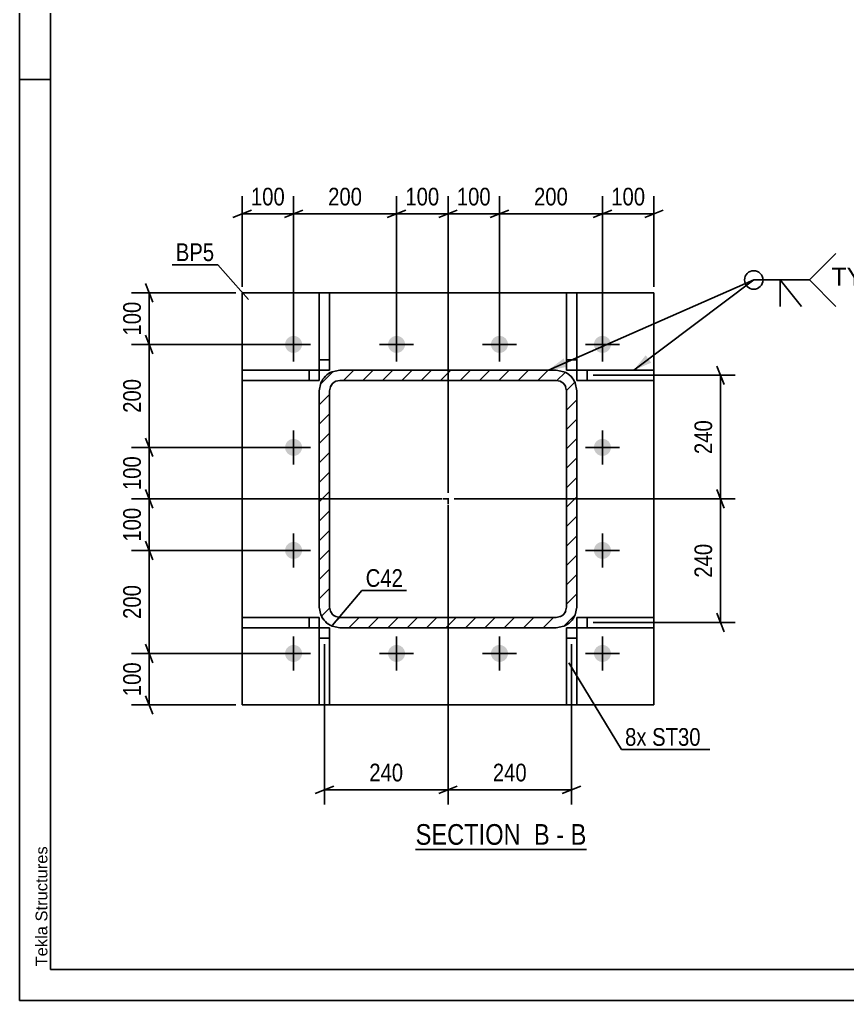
# Model space of a CAD drawing. Header units: millimetres. Extents: x -162 to 432, y -197 to 223.
# Drawn here: x -161.9 to -27.9, y -196.9 to -38.2 of the extents above; entities that cross this region are included whole.
import ezdxf

# ---------------------------------------------------------------- set-up
doc = ezdxf.new("R2010")
doc.units = ezdxf.units.MM
doc.linetypes.add('DXK_LINE_DOT2', pattern=[3.9198, 1.9599, -1.9599])
doc.linetypes.add('DXK_LINE_DOT3', pattern=[5.9187, 2.979, -0.9799, 0.9799, -0.9799])
doc.styles.add('Arial', font='ARIAL.TTF', dxfattribs={"height": 0.2})
doc.styles.add('Arial Narrow', font='ARIALN.TTF', dxfattribs={"height": 0.2})

# ---------------------------------------------------------------- blocks, each defined once
blk = doc.blocks.new('Unknown-284927994-1134')
at = {"color": 5, "linetype": 'Continuous'}
for p, q in [((-161.88, 223.11), (-161.88, -196.89)), ((-156.88, 218.11), (-156.88, -191.89)), ((-156.88, -47.89), (-161.88, -47.89)), ((-156.88, -191.89), (427.12, -191.89)), ((-161.88, -196.89), (432.12, -196.89))]:
    blk.add_line(p, q, dxfattribs=at)
at = {"color": 174, "linetype": 'Continuous', "style": 'Arial'}
blk.add_text('Tekla Structures', height=1.9102, rotation=90, dxfattribs=at).set_placement((-157.38, -191.39))
blk = doc.blocks.new('Unknown-284927994-11 - 1249')
at = {"color": 6, "linetype": 'Continuous'}
blk.add_line((-97.77, -172.46), (-70.13, -172.46), dxfattribs=at)
at = {"color": 0, "linetype": 'Continuous'}
for points in [[(-79.67, -171.71), (-79.67, -168.21), (-97.77, -168.21), (-97.77, -171.71)], [(-76.06, -171.71), (-76.06, -168.21), (-78.62, -168.21), (-78.62, -171.71)], [(-73.73, -171.71), (-73.73, -168.21), (-75.01, -168.21), (-75.01, -171.71)], [(-70.13, -171.71), (-70.13, -168.21), (-72.68, -168.21), (-72.68, -171.71)]]:
    blk.add_wipeout(points, dxfattribs=at)
at = {"color": 7, "linetype": 'Continuous', "style": 'Arial Narrow'}
for s, p in [('SECTION ', (-97.77, -171.71)), ('B', (-78.62, -171.71)), ('B', (-72.68, -171.71)), ('-', (-75.01, -171.71))]:
    blk.add_text(s, height=3.34, dxfattribs=at).set_placement(p)
blk = doc.blocks.new('Bolt-284927994-1288 - 1249')
at = {"linetype": 'Continuous'}
for points in [[(-116.15, -90.76, -1), (-118.9, -90.76, -1)], [(-99.48, -90.76, -1), (-102.23, -90.76, -1)], [(-82.82, -90.76, -1), (-85.57, -90.76, -1)], [(-66.15, -90.76, -1), (-68.9, -90.76, -1)], [(-116.15, -107.42, -1), (-118.9, -107.42, -1)], [(-66.15, -107.42, -1), (-68.9, -107.42, -1)], [(-116.15, -124.09, -1), (-118.9, -124.09, -1)], [(-66.15, -124.09, -1), (-68.9, -124.09, -1)], [(-116.15, -140.76, -1), (-118.9, -140.76, -1)], [(-99.48, -140.76, -1), (-102.23, -140.76, -1)], [(-82.82, -140.76, -1), (-85.57, -140.76, -1)], [(-66.15, -140.76, -1), (-68.9, -140.76, -1)]]:
    blk.add_hatch(color=1, dxfattribs=at).paths.add_polyline_path(points)
at = {"color": 1, "linetype": 'Continuous'}
for p, q in [((-117.52, -88.01), (-117.52, -93.51)), ((-100.86, -88.01), (-100.86, -93.51)), ((-84.19, -88.01), (-84.19, -93.51)), ((-67.52, -88.01), (-67.52, -93.51)), ((-114.77, -90.76), (-120.27, -90.76)), ((-98.11, -90.76), (-103.61, -90.76)), ((-81.44, -90.76), (-86.94, -90.76)), ((-64.77, -90.76), (-70.27, -90.76)), ((-117.52, -104.67), (-117.52, -110.17)), ((-67.52, -104.67), (-67.52, -110.17)), ((-114.77, -107.42), (-120.27, -107.42)), ((-64.77, -107.42), (-70.27, -107.42)), ((-117.52, -121.34), (-117.52, -126.84)), ((-67.52, -121.34), (-67.52, -126.84)), ((-114.77, -124.09), (-120.27, -124.09)), ((-64.77, -124.09), (-70.27, -124.09)), ((-117.52, -138.01), (-117.52, -143.51)), ((-100.86, -138.01), (-100.86, -143.51)), ((-84.19, -138.01), (-84.19, -143.51)), ((-67.52, -138.01), (-67.52, -143.51)), ((-114.77, -140.76), (-120.27, -140.76)), ((-98.11, -140.76), (-103.61, -140.76)), ((-81.44, -140.76), (-86.94, -140.76)), ((-64.77, -140.76), (-70.27, -140.76))]:
    blk.add_line(p, q, dxfattribs=at)
blk = doc.blocks.new('Part-284927994-1287 - 1249')
at = {"linetype": 'Continuous'}
h = blk.add_hatch(dxfattribs=at)
h.set_pattern_fill('', scale=0.7, style=0, pattern_type=0)
h.set_pattern_definition([(45, (-73.7484, -136.3378), (-1.571545, 1.571545), [])])
h.paths.add_polyline_path([(-75.02, -136.59), (-73.75, -136.34), (-72.67, -135.62), (-71.94, -134.53), (-71.69, -133.26), (-71.69, -98.26), (-71.94, -96.98), (-72.67, -95.9), (-73.75, -95.18), (-75.02, -94.92), (-110.02, -94.92), (-111.3, -95.18), (-112.38, -95.9), (-113.1, -96.98), (-113.36, -98.26), (-113.36, -133.26), (-113.1, -134.53), (-112.38, -135.62), (-111.3, -136.34), (-110.02, -136.59)])
h.paths.add_polyline_path([(-110.66, -134.8), (-111.2, -134.44), (-111.56, -133.9), (-111.69, -133.26), (-111.69, -98.26), (-111.56, -97.62), (-111.2, -97.08), (-110.66, -96.72), (-110.02, -96.59), (-75.02, -96.59), (-74.39, -96.72), (-73.85, -97.08), (-73.48, -97.62), (-73.36, -98.26), (-73.36, -133.26), (-73.48, -133.9), (-73.85, -134.44), (-74.39, -134.8), (-75.02, -134.92), (-110.02, -134.92)])
at = {"color": 7, "linetype": 'DXK_LINE_DOT2'}
for p, q in [((-111.3, -95.18), (-110.02, -94.92)), ((-110.02, -94.92), (-75.02, -94.92)), ((-75.02, -94.92), (-73.75, -95.18)), ((-110.02, -96.59), (-110.66, -96.72)), ((-110.02, -96.59), (-75.02, -96.59)), ((-74.39, -96.72), (-75.02, -96.59)), ((-113.36, -98.26), (-113.1, -96.98)), ((-113.36, -133.26), (-113.36, -98.26)), ((-111.56, -97.62), (-111.69, -98.26)), ((-111.69, -133.26), (-111.69, -98.26)), ((-73.36, -98.26), (-73.48, -97.62)), ((-73.36, -133.26), (-73.36, -98.26)), ((-71.94, -96.98), (-71.69, -98.26)), ((-71.69, -133.26), (-71.69, -98.26)), ((-113.1, -134.53), (-113.36, -133.26)), ((-111.69, -133.26), (-111.56, -133.9)), ((-73.48, -133.9), (-73.36, -133.26)), ((-71.69, -133.26), (-71.94, -134.53)), ((-110.66, -134.8), (-110.02, -134.92)), ((-75.02, -134.92), (-74.39, -134.8)), ((-110.02, -136.59), (-111.3, -136.34)), ((-110.02, -134.92), (-75.02, -134.92)), ((-73.75, -136.34), (-75.02, -136.59)), ((-110.02, -136.59), (-75.02, -136.59))]:
    blk.add_line(p, q, dxfattribs=at)
at = {"color": 2, "linetype": 'Continuous'}
for p, q in [((-110.02, -94.92), (-111.3, -95.18)), ((-110.02, -94.92), (-75.02, -94.92)), ((-73.75, -95.18), (-75.02, -94.92)), ((-110.66, -96.72), (-110.02, -96.59)), ((-110.02, -96.59), (-75.02, -96.59)), ((-75.02, -96.59), (-74.39, -96.72)), ((-113.1, -96.98), (-113.36, -98.26)), ((-113.36, -133.26), (-113.36, -98.26)), ((-111.69, -98.26), (-111.56, -97.62)), ((-111.69, -133.26), (-111.69, -98.26)), ((-73.48, -97.62), (-73.36, -98.26)), ((-73.36, -133.26), (-73.36, -98.26)), ((-71.69, -98.26), (-71.94, -96.98)), ((-71.69, -133.26), (-71.69, -98.26)), ((-113.36, -133.26), (-113.1, -134.53)), ((-111.56, -133.9), (-111.69, -133.26)), ((-73.36, -133.26), (-73.48, -133.9)), ((-71.94, -134.53), (-71.69, -133.26)), ((-110.02, -134.92), (-110.66, -134.8)), ((-74.39, -134.8), (-75.02, -134.92)), ((-111.3, -136.34), (-110.02, -136.59)), ((-110.02, -134.92), (-75.02, -134.92)), ((-75.02, -136.59), (-73.75, -136.34)), ((-110.02, -136.59), (-75.02, -136.59))]:
    blk.add_line(p, q, dxfattribs=at)
at = {"color": 7, "linetype": 'DXK_LINE_DOT3'}
for p, q in [((-92.52, -105.76), (-92.52, -125.76)), ((-82.52, -115.76), (-102.52, -115.76))]:
    blk.add_line(p, q, dxfattribs=at)
at = {"color": 7, "linetype": 'DXK_LINE_DOT2'}
for centre, radius, start, end in [((-110.02, -98.26), 3.33, 112.5, 157.5), ((-75.02, -98.26), 3.33, 22.5, 67.5), ((-110.02, -98.26), 1.67, 112.5, 157.5), ((-75.02, -98.26), 1.67, 22.5, 67.5), ((-110.02, -133.26), 3.33, 202.5, 247.5), ((-110.02, -133.26), 1.67, 202.5, 247.5), ((-75.02, -133.26), 1.67, 292.5, 337.5), ((-75.02, -133.26), 3.33, 292.5, 337.5)]:
    blk.add_arc(centre, radius, start, end, dxfattribs=at)
at = {"color": 2, "linetype": 'Continuous'}
for centre, radius, start, end in [((-110.02, -98.26), 3.33, 112.5, 157.5), ((-75.02, -98.26), 3.33, 22.5, 67.5), ((-110.02, -98.26), 1.67, 112.5, 157.5), ((-75.02, -98.26), 1.67, 22.5, 67.5), ((-110.02, -133.26), 3.33, 202.5, 247.5), ((-110.02, -133.26), 1.67, 202.5, 247.5), ((-75.02, -133.26), 1.67, 292.5, 337.5), ((-75.02, -133.26), 3.33, 292.5, 337.5)]:
    blk.add_arc(centre, radius, start, end, dxfattribs=at)
blk = doc.blocks.new('Part-284927994-1379 - 1249')
at = {"color": 2, "linetype": 'Continuous'}
for p, q in [((-113.36, -94.92), (-113.36, -82.42)), ((-113.36, -82.42), (-111.69, -82.42)), ((-111.69, -82.42), (-111.69, -94.92)), ((-113.36, -93.26), (-111.69, -93.26)), ((-111.69, -94.92), (-113.36, -94.92))]:
    blk.add_line(p, q, dxfattribs=at)
blk = doc.blocks.new('Part-284927994-1364 - 1249')
at = {"color": 2, "linetype": 'Continuous'}
for p, q in [((-125.86, -136.59), (-125.86, -134.92)), ((-125.86, -134.92), (-113.36, -134.92)), ((-115.02, -136.59), (-115.02, -134.92)), ((-113.36, -134.92), (-113.36, -136.59)), ((-113.36, -136.59), (-125.86, -136.59))]:
    blk.add_line(p, q, dxfattribs=at)
blk = doc.blocks.new('Part-284927994-1369 - 1249')
at = {"color": 2, "linetype": 'Continuous'}
for p, q in [((-113.36, -149.09), (-113.36, -136.59)), ((-113.36, -136.59), (-111.69, -136.59)), ((-111.69, -136.59), (-111.69, -149.09)), ((-113.36, -138.26), (-111.69, -138.26)), ((-111.69, -149.09), (-113.36, -149.09))]:
    blk.add_line(p, q, dxfattribs=at)
blk = doc.blocks.new('Part-284927994-1374 - 1249')
at = {"color": 2, "linetype": 'Continuous'}
for p, q in [((-125.86, -94.92), (-125.86, -96.59)), ((-125.86, -94.92), (-113.36, -94.92)), ((-115.02, -94.92), (-115.02, -96.59)), ((-113.36, -94.92), (-113.36, -96.59)), ((-125.86, -96.59), (-113.36, -96.59))]:
    blk.add_line(p, q, dxfattribs=at)
blk = doc.blocks.new('Part-284927994-1384 - 1249')
at = {"color": 2, "linetype": 'Continuous'}
for p, q in [((-71.69, -136.59), (-71.69, -134.92)), ((-71.69, -134.92), (-59.19, -134.92)), ((-70.02, -136.59), (-70.02, -134.92)), ((-59.19, -134.92), (-59.19, -136.59)), ((-59.19, -136.59), (-71.69, -136.59))]:
    blk.add_line(p, q, dxfattribs=at)
blk = doc.blocks.new('Part-284927994-1389 - 1249')
at = {"color": 2, "linetype": 'Continuous'}
for p, q in [((-73.36, -149.09), (-73.36, -136.59)), ((-71.69, -136.59), (-73.36, -136.59)), ((-71.69, -149.09), (-71.69, -136.59)), ((-71.69, -138.26), (-73.36, -138.26)), ((-71.69, -149.09), (-73.36, -149.09))]:
    blk.add_line(p, q, dxfattribs=at)
blk = doc.blocks.new('Part-284927994-1394 - 1249')
at = {"color": 2, "linetype": 'Continuous'}
for p, q in [((-59.19, -94.92), (-71.69, -94.92)), ((-71.69, -96.59), (-71.69, -94.92)), ((-70.02, -94.92), (-70.02, -96.59)), ((-59.19, -94.92), (-59.19, -96.59)), ((-59.19, -96.59), (-71.69, -96.59))]:
    blk.add_line(p, q, dxfattribs=at)
blk = doc.blocks.new('Part-284927994-1399 - 1249')
at = {"color": 2, "linetype": 'Continuous'}
for p, q in [((-73.36, -82.42), (-73.36, -94.92)), ((-71.69, -82.42), (-73.36, -82.42)), ((-71.69, -82.42), (-71.69, -94.92)), ((-71.69, -93.26), (-73.36, -93.26)), ((-73.36, -94.92), (-71.69, -94.92))]:
    blk.add_line(p, q, dxfattribs=at)
blk = doc.blocks.new('Part-284927994-1414 - 1249')
at = {"color": 2, "linetype": 'Continuous'}
for p, q in [((-125.86, -82.42), (-113.36, -82.42)), ((-125.86, -82.42), (-125.86, -94.92)), ((-111.69, -82.42), (-73.36, -82.42)), ((-59.19, -82.42), (-71.69, -82.42)), ((-59.19, -82.42), (-59.19, -94.92)), ((-125.86, -96.59), (-125.86, -134.92)), ((-59.19, -96.59), (-59.19, -134.92)), ((-125.86, -149.09), (-125.86, -136.59)), ((-59.19, -149.09), (-59.19, -136.59)), ((-125.86, -149.09), (-113.36, -149.09)), ((-111.69, -149.09), (-73.36, -149.09)), ((-59.19, -149.09), (-71.69, -149.09))]:
    blk.add_line(p, q, dxfattribs=at)
at = {"color": 7, "linetype": 'DXK_LINE_DOT2'}
for p, q in [((-113.36, -82.42), (-111.69, -82.42)), ((-71.69, -82.42), (-73.36, -82.42)), ((-125.86, -94.92), (-125.86, -96.59)), ((-59.19, -94.92), (-59.19, -96.59)), ((-125.86, -136.59), (-125.86, -134.92)), ((-59.19, -136.59), (-59.19, -134.92)), ((-113.36, -149.09), (-111.69, -149.09)), ((-71.69, -149.09), (-73.36, -149.09))]:
    blk.add_line(p, q, dxfattribs=at)
blk = doc.blocks.new('StraightDimension-284927994-13037 - 1249')
at = {"color": 7, "linetype": 'Continuous'}
for p, q in [((-92.52, -114.76), (-92.52, -66.78)), ((-84.19, -89.76), (-84.19, -66.78)), ((-94.02, -70.23), (-91.02, -69.03)), ((-92.52, -69.63), (-84.19, -69.63)), ((-82.69, -69.03), (-85.69, -70.23))]:
    blk.add_line(p, q, dxfattribs=at)
at = {"color": 0}
blk.add_wipeout([(-85.02, -68.88), (-85.02, -64.68), (-91.7, -64.68), (-91.7, -68.88)], dxfattribs=at)
at = {"color": 3, "style": 'Arial Narrow'}
blk.add_text('100', height=2.863, dxfattribs=at).set_placement((-91.1, -68.28))
blk = doc.blocks.new('StraightDimension-284927994-13092 - 1249')
at = {"color": 7, "linetype": 'Continuous'}
for p, q in [((-140.3, -125.59), (-141.5, -122.59)), ((-118.52, -124.09), (-143.75, -124.09)), ((-140.9, -140.76), (-140.9, -124.09)), ((-141.5, -139.26), (-140.3, -142.26)), ((-118.52, -140.76), (-143.75, -140.76))]:
    blk.add_line(p, q, dxfattribs=at)
at = {"color": 0}
blk.add_wipeout([(-141.65, -129.08), (-145.85, -129.08), (-145.85, -135.77), (-141.65, -135.77)], dxfattribs=at)
at = {"color": 3, "style": 'Arial Narrow'}
blk.add_text('200', height=2.863, rotation=90.0002, dxfattribs=at).set_placement((-142.25, -135.17))
blk = doc.blocks.new('StraightDimension-284927994-13038 - 1249')
at = {"color": 7, "linetype": 'Continuous'}
for p, q in [((-100.86, -89.76), (-100.86, -66.78)), ((-92.52, -114.76), (-92.52, -66.78)), ((-102.36, -70.23), (-99.36, -69.03)), ((-100.86, -69.63), (-92.52, -69.63)), ((-91.02, -69.03), (-94.02, -70.23))]:
    blk.add_line(p, q, dxfattribs=at)
at = {"color": 0}
blk.add_wipeout([(-93.35, -68.88), (-93.35, -64.68), (-100.03, -64.68), (-100.03, -68.88)], dxfattribs=at)
at = {"color": 3, "style": 'Arial Narrow'}
blk.add_text('100', height=2.863, dxfattribs=at).set_placement((-99.43, -68.28))
blk = doc.blocks.new('StraightDimension-284927994-13089 - 1249')
at = {"color": 7, "linetype": 'Continuous'}
for p, q in [((-140.3, -92.26), (-141.5, -89.26)), ((-118.52, -90.76), (-143.75, -90.76)), ((-140.9, -107.42), (-140.9, -90.76)), ((-141.5, -105.92), (-140.3, -108.92)), ((-118.52, -107.42), (-143.75, -107.42))]:
    blk.add_line(p, q, dxfattribs=at)
at = {"color": 0}
blk.add_wipeout([(-141.65, -95.75), (-145.85, -95.75), (-145.85, -102.43), (-141.65, -102.43)], dxfattribs=at)
at = {"color": 3, "style": 'Arial Narrow'}
blk.add_text('200', height=2.863, rotation=90.0002, dxfattribs=at).set_placement((-142.25, -101.83))
blk = doc.blocks.new('StraightDimension-284927994-1497 - 1249')
at = {"color": 7, "linetype": 'Continuous'}
for p, q in [((-47.82, -97.26), (-49.02, -94.26)), ((-69.02, -95.76), (-46.02, -95.76)), ((-48.42, -115.76), (-48.42, -95.76)), ((-91.52, -115.76), (-46.02, -115.76)), ((-49.02, -114.26), (-47.82, -117.26))]:
    blk.add_line(p, q, dxfattribs=at)
at = {"color": 0}
blk.add_wipeout([(-49.17, -102.42), (-53.37, -102.42), (-53.37, -109.1), (-49.17, -109.1)], dxfattribs=at)
at = {"color": 3, "style": 'Arial Narrow'}
blk.add_text('240', height=2.863, rotation=90.0002, dxfattribs=at).set_placement((-49.77, -108.5))
blk = doc.blocks.new('StraightDimension-284927994-13040 - 1249')
at = {"color": 7, "linetype": 'Continuous'}
for p, q in [((-125.86, -81.42), (-125.86, -66.78)), ((-117.52, -89.76), (-117.52, -66.78)), ((-127.36, -70.23), (-124.36, -69.03)), ((-125.86, -69.63), (-117.52, -69.63)), ((-116.02, -69.03), (-119.02, -70.23))]:
    blk.add_line(p, q, dxfattribs=at)
at = {"color": 0}
blk.add_wipeout([(-118.35, -68.88), (-118.35, -64.68), (-125.03, -64.68), (-125.03, -68.88)], dxfattribs=at)
at = {"color": 3, "style": 'Arial Narrow'}
blk.add_text('100', height=2.863, dxfattribs=at).set_placement((-124.43, -68.28))
blk = doc.blocks.new('StraightDimension-284927994-13090 - 1249')
at = {"color": 7, "linetype": 'Continuous'}
for p, q in [((-141.5, -105.92), (-140.3, -108.92)), ((-118.52, -107.42), (-143.75, -107.42)), ((-140.9, -115.76), (-140.9, -107.42)), ((-93.52, -115.76), (-143.75, -115.76)), ((-140.3, -117.26), (-141.5, -114.26))]:
    blk.add_line(p, q, dxfattribs=at)
at = {"color": 0}
blk.add_wipeout([(-141.65, -108.25), (-145.85, -108.25), (-145.85, -114.93), (-141.65, -114.93)], dxfattribs=at)
at = {"color": 3, "style": 'Arial Narrow'}
blk.add_text('100', height=2.863, rotation=90.0002, dxfattribs=at).set_placement((-142.25, -114.33))
blk = doc.blocks.new('StraightDimension-284927994-1476 - 1249')
at = {"color": 7, "linetype": 'Continuous'}
for p, q in [((-92.52, -116.76), (-92.52, -165.21)), ((-112.52, -139.26), (-112.52, -165.21)), ((-111.02, -162.21), (-114.02, -163.41)), ((-112.52, -162.81), (-92.52, -162.81)), ((-94.02, -163.41), (-91.02, -162.21))]:
    blk.add_line(p, q, dxfattribs=at)
at = {"color": 0}
blk.add_wipeout([(-99.18, -162.06), (-99.18, -157.86), (-105.87, -157.86), (-105.87, -162.06)], dxfattribs=at)
at = {"color": 3, "style": 'Arial Narrow'}
blk.add_text('240', height=2.863, dxfattribs=at).set_placement((-105.27, -161.46))
blk = doc.blocks.new('StraightDimension-284927994-1489 - 1249')
at = {"color": 7, "linetype": 'Continuous'}
for p, q in [((-92.52, -116.76), (-92.52, -165.21)), ((-72.52, -139.26), (-72.52, -165.21)), ((-91.02, -162.21), (-94.02, -163.41)), ((-92.52, -162.81), (-72.52, -162.81)), ((-74.02, -163.41), (-71.02, -162.21))]:
    blk.add_line(p, q, dxfattribs=at)
at = {"color": 0}
blk.add_wipeout([(-79.18, -162.06), (-79.18, -157.86), (-85.87, -157.86), (-85.87, -162.06)], dxfattribs=at)
at = {"color": 3, "style": 'Arial Narrow'}
blk.add_text('240', height=2.863, dxfattribs=at).set_placement((-85.27, -161.46))
blk = doc.blocks.new('StraightDimension-284927994-1506 - 1249')
at = {"color": 7, "linetype": 'Continuous'}
for p, q in [((-91.52, -115.76), (-46.02, -115.76)), ((-47.82, -117.26), (-49.02, -114.26)), ((-48.42, -135.76), (-48.42, -115.76)), ((-49.02, -134.26), (-47.82, -137.26)), ((-69.02, -135.76), (-46.02, -135.76))]:
    blk.add_line(p, q, dxfattribs=at)
at = {"color": 0}
blk.add_wipeout([(-49.17, -122.42), (-53.37, -122.42), (-53.37, -129.1), (-49.17, -129.1)], dxfattribs=at)
at = {"color": 3, "style": 'Arial Narrow'}
blk.add_text('240', height=2.863, rotation=90.0002, dxfattribs=at).set_placement((-49.77, -128.5))
blk = doc.blocks.new('StraightDimension-284927994-13035 - 1249')
at = {"color": 7, "linetype": 'Continuous'}
for p, q in [((-67.52, -89.76), (-67.52, -66.78)), ((-59.19, -81.42), (-59.19, -66.78)), ((-69.02, -70.23), (-66.02, -69.03)), ((-67.52, -69.63), (-59.19, -69.63)), ((-57.69, -69.03), (-60.69, -70.23))]:
    blk.add_line(p, q, dxfattribs=at)
at = {"color": 0}
blk.add_wipeout([(-60.02, -68.88), (-60.02, -64.68), (-66.7, -64.68), (-66.7, -68.88)], dxfattribs=at)
at = {"color": 3, "style": 'Arial Narrow'}
blk.add_text('100', height=2.863, dxfattribs=at).set_placement((-66.1, -68.28))
blk = doc.blocks.new('StraightDimension-284927994-13036 - 1249')
at = {"color": 7, "linetype": 'Continuous'}
for p, q in [((-84.19, -89.76), (-84.19, -66.78)), ((-67.52, -89.76), (-67.52, -66.78)), ((-82.69, -69.03), (-85.69, -70.23)), ((-84.19, -69.63), (-67.52, -69.63)), ((-69.02, -70.23), (-66.02, -69.03))]:
    blk.add_line(p, q, dxfattribs=at)
at = {"color": 0}
blk.add_wipeout([(-72.52, -68.88), (-72.52, -64.68), (-79.2, -64.68), (-79.2, -68.88)], dxfattribs=at)
at = {"color": 3, "style": 'Arial Narrow'}
blk.add_text('200', height=2.863, dxfattribs=at).set_placement((-78.6, -68.28))
blk = doc.blocks.new('StraightDimension-284927994-13088 - 1249')
at = {"color": 7, "linetype": 'Continuous'}
for p, q in [((-126.86, -82.42), (-143.75, -82.42)), ((-141.5, -80.92), (-140.3, -83.92)), ((-140.9, -90.76), (-140.9, -82.42)), ((-140.3, -92.26), (-141.5, -89.26)), ((-118.52, -90.76), (-143.75, -90.76))]:
    blk.add_line(p, q, dxfattribs=at)
at = {"color": 0}
blk.add_wipeout([(-141.65, -83.25), (-145.85, -83.25), (-145.85, -89.93), (-141.65, -89.93)], dxfattribs=at)
at = {"color": 3, "style": 'Arial Narrow'}
blk.add_text('100', height=2.863, rotation=90.0002, dxfattribs=at).set_placement((-142.25, -89.33))
blk = doc.blocks.new('StraightDimension-284927994-13039 - 1249')
at = {"color": 7, "linetype": 'Continuous'}
for p, q in [((-117.52, -89.76), (-117.52, -66.78)), ((-100.86, -89.76), (-100.86, -66.78)), ((-116.02, -69.03), (-119.02, -70.23)), ((-117.52, -69.63), (-100.86, -69.63)), ((-102.36, -70.23), (-99.36, -69.03))]:
    blk.add_line(p, q, dxfattribs=at)
at = {"color": 0}
blk.add_wipeout([(-105.85, -68.88), (-105.85, -64.68), (-112.53, -64.68), (-112.53, -68.88)], dxfattribs=at)
at = {"color": 3, "style": 'Arial Narrow'}
blk.add_text('200', height=2.863, dxfattribs=at).set_placement((-111.93, -68.28))
blk = doc.blocks.new('StraightDimension-284927994-13091 - 1249')
at = {"color": 7, "linetype": 'Continuous'}
for p, q in [((-93.52, -115.76), (-143.75, -115.76)), ((-141.5, -114.26), (-140.3, -117.26)), ((-140.9, -124.09), (-140.9, -115.76)), ((-140.3, -125.59), (-141.5, -122.59)), ((-118.52, -124.09), (-143.75, -124.09))]:
    blk.add_line(p, q, dxfattribs=at)
at = {"color": 0}
blk.add_wipeout([(-141.65, -116.58), (-145.85, -116.58), (-145.85, -123.27), (-141.65, -123.27)], dxfattribs=at)
at = {"color": 3, "style": 'Arial Narrow'}
blk.add_text('100', height=2.863, rotation=90.0002, dxfattribs=at).set_placement((-142.25, -122.67))
blk = doc.blocks.new('StraightDimension-284927994-13093 - 1249')
at = {"color": 7, "linetype": 'Continuous'}
for p, q in [((-141.5, -139.26), (-140.3, -142.26)), ((-118.52, -140.76), (-143.75, -140.76)), ((-140.9, -149.09), (-140.9, -140.76)), ((-126.86, -149.09), (-143.75, -149.09)), ((-140.3, -150.59), (-141.5, -147.59))]:
    blk.add_line(p, q, dxfattribs=at)
at = {"color": 0}
blk.add_wipeout([(-141.65, -141.58), (-145.85, -141.58), (-145.85, -148.27), (-141.65, -148.27)], dxfattribs=at)
at = {"color": 3, "style": 'Arial Narrow'}
blk.add_text('100', height=2.863, rotation=90.0002, dxfattribs=at).set_placement((-142.25, -147.67))
blk = doc.blocks.new('Mark-284927994-1410 - 1249')
at = {"color": 0}
blk.add_wipeout([(-130.38, -77.28), (-130.38, -74.28), (-136.59, -74.28), (-136.59, -77.28)], dxfattribs=at)
blk.add_wipeout([(-130.38, -77.28), (-130.38, -74.28), (-136.59, -74.28), (-136.59, -77.28)], dxfattribs=at)
at = {"color": 30, "linetype": 'Continuous'}
for p in [(-137.19, -77.88), (-124.82, -83.49)]:
    blk.add_line(p, (-129.78, -77.88), dxfattribs=at)
at = {"color": 3, "style": 'Arial Narrow'}
blk.add_text('BP5', height=2.863, dxfattribs=at).set_placement((-136.59, -77.28))
blk = doc.blocks.new('Mark-284927994-1282 - 1249')
at = {"color": 0}
blk.add_wipeout([(-99.82, -129.99), (-99.82, -126.99), (-105.85, -126.99), (-105.85, -129.99)], dxfattribs=at)
blk.add_wipeout([(-99.82, -129.99), (-99.82, -126.99), (-105.85, -126.99), (-105.85, -129.99)], dxfattribs=at)
at = {"color": 30, "linetype": 'Continuous'}
for p, q in [((-111.23, -136.16), (-106.45, -130.59)), ((-106.45, -130.59), (-99.22, -130.59))]:
    blk.add_line(p, q, dxfattribs=at)
at = {"color": 3, "style": 'Arial Narrow'}
blk.add_text('C42', height=2.863, dxfattribs=at).set_placement((-105.85, -129.99))
blk = doc.blocks.new('MarkSet-284927994-1624 - 1249')
at = {"color": 0}
for points in [[(-60.39, -155.7), (-60.39, -152.7), (-63.86, -152.7), (-63.86, -155.7)], [(-51.64, -155.7), (-51.64, -152.7), (-59.49, -152.7), (-59.49, -155.7)]]:
    blk.add_wipeout(points, dxfattribs=at)
for points in [[(-60.39, -155.7), (-60.39, -152.7), (-63.86, -152.7), (-63.86, -155.7)], [(-51.64, -155.7), (-51.64, -152.7), (-59.49, -152.7), (-59.49, -155.7)]]:
    blk.add_wipeout(points, dxfattribs=at)
at = {"color": 30, "linetype": 'Continuous'}
for p, q in [((-72.98, -142.3), (-64.46, -156.3)), ((-64.46, -156.3), (-50.14, -156.3))]:
    blk.add_line(p, q, dxfattribs=at)
at = {"color": 3, "style": 'Arial Narrow'}
for s, p in [('8x', (-63.86, -155.7)), ('ST30', (-59.49, -155.7))]:
    blk.add_text(s, height=2.863, dxfattribs=at).set_placement(p)
blk = doc.blocks.new('WeldMark-284927994-1560 - 1249')
at = {"linetype": 'Continuous'}
for points in [[(-73.21, -94.41), (-76.26, -94.92), (-73.82, -93.03)], [(-59.62, -93.72), (-62.46, -94.92), (-60.52, -92.52)]]:
    blk.add_hatch(color=30, dxfattribs=at).paths.add_polyline_path(points)
at = {"color": 30, "linetype": 'Continuous'}
for p, q in [((-76.26, -94.92), (-43.03, -80.33)), ((-62.46, -94.92), (-43.03, -80.33)), ((-43.03, -80.33), (-34.03, -80.33))]:
    blk.add_line(p, q, dxfattribs=at)
at = {"color": 3, "linetype": 'Continuous'}
for q in [(-35.31, -84.62), (-38.74, -84.62)]:
    blk.add_line((-38.74, -80.33), q, dxfattribs=at)
for start, end in [(90, 270), (270, 90)]:
    blk.add_arc((-43.03, -80.33), 1.5, start, end, dxfattribs=at)
at = {"color": 0, "linetype": 'Continuous'}
blk.add_wipeout([(-22.65, -81.23), (-22.65, -78.23), (-30.43, -78.23), (-30.43, -81.23)], dxfattribs=at)
blk.add_wipeout([(-22.65, -81.23), (-22.65, -78.23), (-30.43, -78.23), (-30.43, -81.23)], dxfattribs=at)
at = {"color": 3, "linetype": 'Continuous'}
for q in [(-29.74, -76.05), (-29.74, -84.62)]:
    blk.add_line((-34.03, -80.33), q, dxfattribs=at)
at = {"color": 3, "linetype": 'Continuous', "style": 'Arial'}
blk.add_text('TYP', height=2.865, dxfattribs=at).set_placement((-30.43, -81.23))

msp = doc.modelspace()

# ---------------------------------------------------------------- block references
for name in ['Unknown-284927994-1134', 'Part-284927994-1414 - 1249', 'Part-284927994-1379 - 1249', 'Part-284927994-1399 - 1249', 'Bolt-284927994-1288 - 1249', 'Part-284927994-1374 - 1249', 'Part-284927994-1287 - 1249', 'Part-284927994-1394 - 1249', 'Part-284927994-1364 - 1249', 'Part-284927994-1384 - 1249', 'Part-284927994-1369 - 1249', 'Part-284927994-1389 - 1249']:
    msp.add_blockref(name, (0, 0))

# ---------------------------------------------------------------- next in the draw order: block references
for name in ['StraightDimension-284927994-13037 - 1249', 'StraightDimension-284927994-13035 - 1249', 'StraightDimension-284927994-13089 - 1249', 'StraightDimension-284927994-13092 - 1249', 'Unknown-284927994-11 - 1249']:
    msp.add_blockref(name, (0, 0))

# ---------------------------------------------------------------- next in the draw order: block references
for name in ['StraightDimension-284927994-13040 - 1249', 'StraightDimension-284927994-13038 - 1249', 'StraightDimension-284927994-13036 - 1249', 'StraightDimension-284927994-13093 - 1249']:
    msp.add_blockref(name, (0, 0))

# ---------------------------------------------------------------- next in the draw order: block references
for name in ['StraightDimension-284927994-13088 - 1249', 'StraightDimension-284927994-1497 - 1249', 'StraightDimension-284927994-13090 - 1249']:
    msp.add_blockref(name, (0, 0))

# ---------------------------------------------------------------- next in the draw order: block references
for name in ['StraightDimension-284927994-13039 - 1249', 'Mark-284927994-1410 - 1249', 'WeldMark-284927994-1560 - 1249', 'StraightDimension-284927994-1476 - 1249']:
    msp.add_blockref(name, (0, 0))

# ---------------------------------------------------------------- next in the draw order: block references
for name in ['StraightDimension-284927994-1489 - 1249', 'Mark-284927994-1282 - 1249']:
    msp.add_blockref(name, (0, 0))

# ---------------------------------------------------------------- next in the draw order: block references
for name in ['StraightDimension-284927994-13091 - 1249', 'StraightDimension-284927994-1506 - 1249', 'MarkSet-284927994-1624 - 1249']:
    msp.add_blockref(name, (0, 0))

doc.saveas('drawing.dxf')
